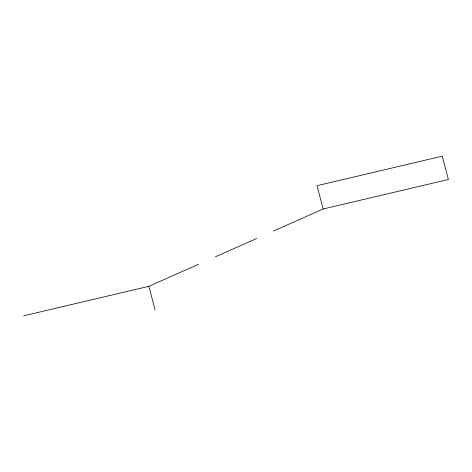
<?xml version="1.0" encoding="UTF-8"?>
<svg xmlns="http://www.w3.org/2000/svg" width="472" height="472" viewBox="0 0 472 472"><rect width="100%" height="100%" fill="white"/><g stroke="black" fill="none" stroke-linecap="round" stroke-linejoin="round"><path stroke-width="0.71" d="M23.6 315.827L148.851 286.321L198.529 264.285M215.374 256.809L256.626 238.507M273.471 231.038L323.149 209.002L448.4 179.496L442.24 156.173L316.983 185.679L323.149 209.002M148.851 286.321L155.017 309.644"/></g></svg>
